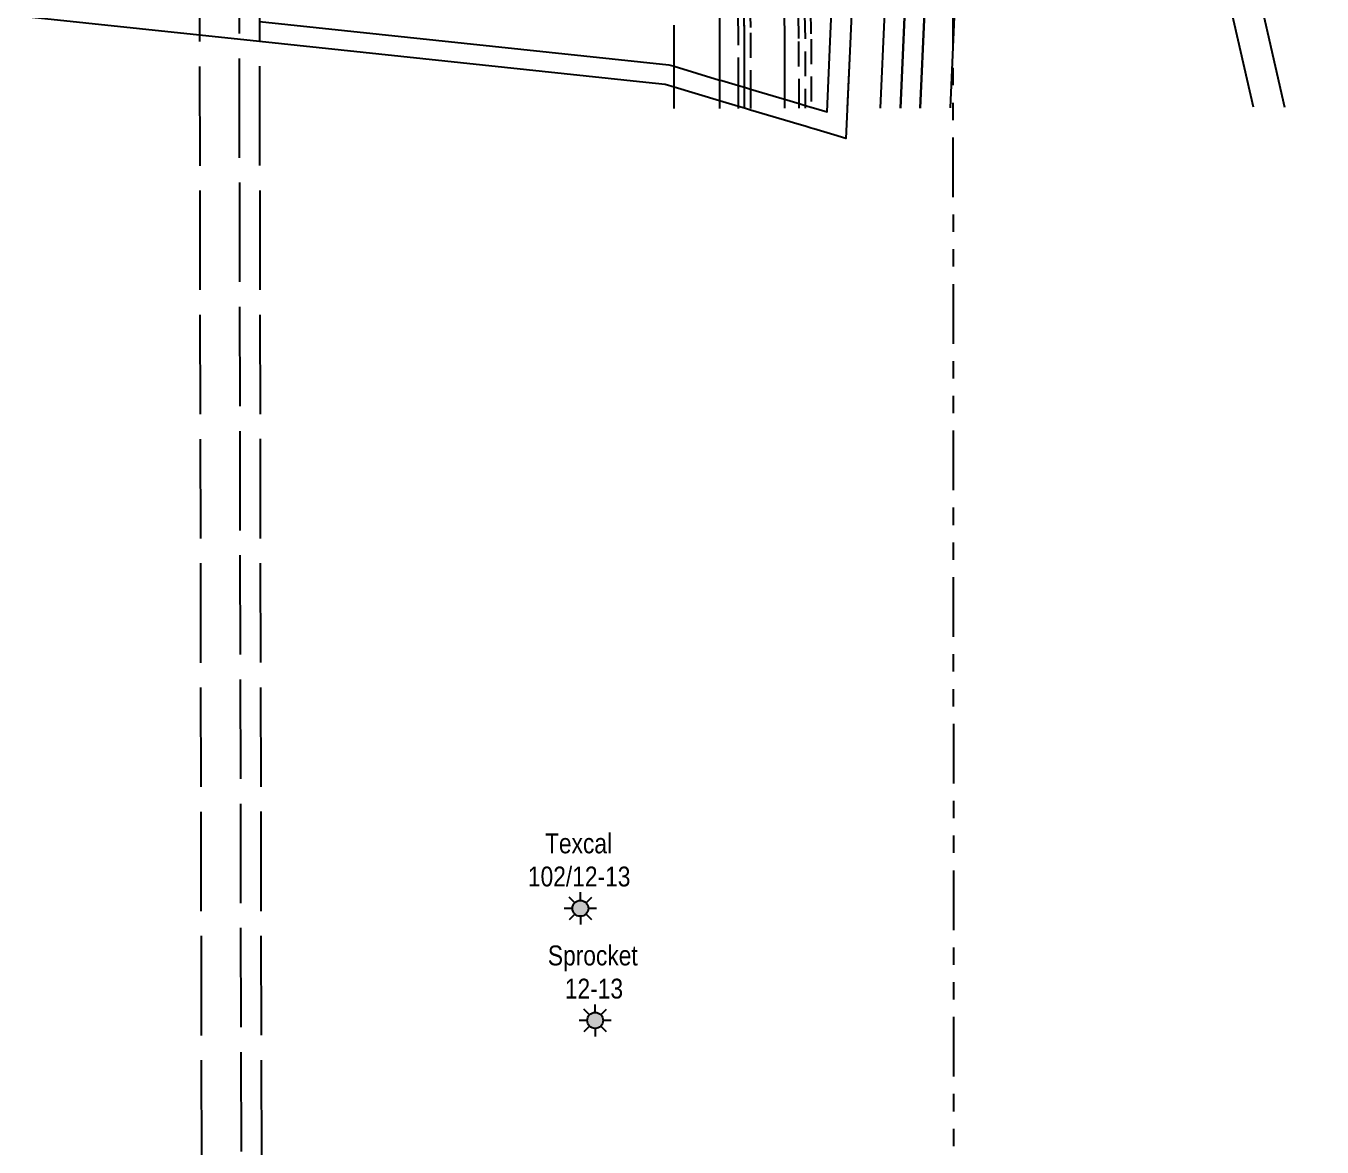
# Model space of a CAD drawing. Extents: x 9800 to 994249, y 5784337 to 6132765.
# Drawn here: x 507934 to 508587, y 6024078 to 6024642 of the extents above; entities that cross this region are included whole.
import ezdxf

# ---------------------------------------------------------------- set-up
doc = ezdxf.new("R2010")
doc.units = 0
doc.header["$LTSCALE"] = 5
for name, pattern in [('foc-ACCESSROAD', [3.75, 2.5, -1.25]), ('foc-DRILLPATH', [14.75, 6, -1.75, 1.75, -1.75, 1.75, -1.75]), ('foc-FLOWLINE', [3.75, 2.5, -1.25]), ('foc-UNSURVEYED', [12.5, 10, -2.5])]:
    doc.linetypes.add(name, pattern=pattern)
for name, color, linetype in [('F-AR', 190, 'foc-ACCESSROAD'), ('F-EZE', 190, 'foc-FLOWLINE'), ('F-RW', 190, 'Continuous'), ('F-WS-S', 190, 'Continuous'), ('L-USEC', 7, 'foc-UNSURVEYED'), ('P-PDRILLPATH', 12, 'foc-DRILLPATH')]:
    doc.layers.add(name, color=color, linetype=linetype)
doc.layers.add('F-RW-T', color=190, linetype='Continuous', lineweight=9)
doc.styles.add('80L', font='ARIALN.TTF', dxfattribs={"height": 10})

# ---------------------------------------------------------------- blocks, each defined once
blk = doc.blocks.new('GAS')
h = blk.add_hatch(color=255)
h.dxf.hatch_style = 1
edge = h.paths.add_edge_path()
edge.add_arc((0, 0), 0.9, 0, 360)
for p, q in [((0, 0.81), (0, 1.62)), ((-0.81, 0), (-1.62, 0)), ((-0.57, 0.57), (-1.14, 1.14)), ((0.57, 0.57), (1.14, 1.14)), ((1.62, 0), (0.81, 0)), ((-0.57, -0.57), (-1.14, -1.14)), ((0, -0.81), (0, -1.62)), ((1.14, -1.14), (0.57, -0.57))]:
    blk.add_line(p, q)
blk.add_circle((0, 0), 0.8)

msp = doc.modelspace()

# ---------------------------------------------------------------- linework, layer by layer
at = {"layer": 'F-AR', "flags": 128}
msp.add_lwpolyline([(508981.583, 6025651.891), (508864.128, 6025550.805), (508842.017, 6025531.775), (508798.738, 6025494.52), (508791.806, 6025488.553), (508749.794, 6025452.391), (508741.253, 6025445.04), (508729.251, 6025434.709), (508728.813, 6025434.334), (508723.041, 6025429.365), (508675.027, 6025388.038), (508623.375, 6025343.581), (508600.449, 6025323.118), (508578.271, 6025301.847), (508556.87, 6025279.794), (508555.051, 6025277.797), (508548.291, 6025270.387), (508536.272, 6025256.99), (508534.882, 6025255.362), (508529.93, 6025249.508), (508516.504, 6025233.462), (508497.592, 6025209.241), (508479.56, 6025184.357), (508462.431, 6025158.844), (508446.227, 6025132.733), (508430.968, 6025106.059), (508416.676, 6025078.856), (508403.367, 6025051.157), (508391.117, 6025023.13), (508389.978, 6025020.308), (508388.784, 6025017.326), (508387.843, 6025015.025), (508387.203, 6025013.364), (508386.384, 6025011.301), (508384.455, 6025006.421), (508384.008, 6025005.283), (508381.697, 6024999.384), (508379.769, 6024994.418), (508379.345, 6024993.251), (508369.507, 6024965.453), (508365.983, 6024954.244), (508360.688, 6024937.401), (508360.29, 6024936.137), (508358.823, 6024930.81), (508352.131, 6024906.511), (508345.037, 6024876.611), (508339.02, 6024846.476), (508334.086, 6024816.144), (508330.242, 6024785.655), (508327.493, 6024755.049), (508327.138, 6024745.148), (508325.291, 6024693.638), (508326.152, 6024650.414), (508326.457, 6024635.065), (508326.521, 6024601.606), (508326.524, 6024600.174)], dxfattribs=at)
at = {"layer": 'F-AR'}
msp.add_lwpolyline([(508296.038, 6024600.11), (508296.038, 6024600.203), (508296.018, 6024610.71), (508296.013, 6024612.923), (508296.004, 6024618.048), (508295.964, 6024638.288), (508295.65, 6024653.637)], dxfattribs=at)
at = {"layer": 'F-EZE'}
for points in [[(508292.994, 6024600.104), (508292.992, 6024601.112), (508292.986, 6024604.297), (508292.973, 6024611.619), (508292.97, 6024613.245), (508292.922, 6024638.437), (508292.6, 6024653.959)], [(508298.7, 6024653.314), (508299.008, 6024638.069), (508299.062, 6024609.801), (508299.081, 6024600.117)], [(508323.475, 6024600.168), (508323.471, 6024602.517), (508323.405, 6024635.291), (508323.095, 6024650.737)], [(508329.208, 6024650.09), (508329.506, 6024634.864), (508329.572, 6024600.695), (508329.573, 6024600.181)]]:
    msp.add_lwpolyline(points, dxfattribs=at)
at = {"layer": 'F-RW'}
for points in [[(508552.093, 6024600.649), (508534.446, 6024678.6), (508539.761, 6024745.725), (508546.256, 6024828.984), (508547.149, 6024839.045), (508547.54, 6024843.99), (508547.945, 6024849.098), (508550.95, 6024887.044), (508551.739, 6024897.012), (508554.135, 6024927.264), (508569.32, 6024926.063), (508563.225, 6024849.089), (508562.821, 6024843.99), (508562.429, 6024839.036), (508561.633, 6024828.989), (508555.045, 6024745.768), (508549.814, 6024679.704), (508567.704, 6024600.682)], [(508384.489, 6024600.296), (508390.936, 6024745.32), (508392.842, 6024788.191), (508417.183, 6024811.523), (508446.844, 6024811.505), (508529.072, 6024839.057), (508547.149, 6024839.045), (508562.429, 6024839.036), (508635.493, 6024838.991), (508635.512, 6024917.575), (508645.514, 6024917.572), (508645.51, 6024828.988), (508561.633, 6024828.989), (508546.256, 6024828.984), (508449.325, 6024796.5), (508423.207, 6024796.518), (508407.562, 6024781.521), (508405.956, 6024745.36), (508399.509, 6024600.328)], [(508364.479, 6024600.254), (508370.925, 6024745.266), (508374.709, 6024830.4), (508375.092, 6024831.537), (508426.829, 6024831.505), (508426.883, 6024839.12), (508426.954, 6024849.173), (508427.333, 6024902.651), (508442.322, 6024901.971), (508551.739, 6024897.012), (508550.95, 6024887.044), (508447.247, 6024891.744), (508437.254, 6024892.197), (508436.95, 6024849.167), (508436.878, 6024839.114), (508436.754, 6024821.506), (508384.32, 6024821.539), (508380.931, 6024745.293), (508374.485, 6024600.275)], [(508374.485, 6024600.275), (508380.931, 6024745.293), (508384.32, 6024821.539), (508436.754, 6024821.506), (508436.878, 6024839.114), (508436.95, 6024849.167), (508437.254, 6024892.197), (508447.247, 6024891.744), (508446.946, 6024849.161), (508446.874, 6024839.107), (508446.844, 6024811.505), (508417.183, 6024811.523), (508393.88, 6024811.539), (508392.842, 6024788.191), (508390.936, 6024745.32), (508384.489, 6024600.296)], [(508283.437, 6024654.928), (508283.426, 6024639.613), (508283.406, 6024614.364), (508283.401, 6024607.156), (508283.398, 6024603.976), (508283.396, 6024600.795), (508283.395, 6024600.084)], [(508296.038, 6024600.11), (508296.038, 6024600.203), (508296.018, 6024610.71), (508296.013, 6024612.923), (508296.004, 6024618.048), (508295.964, 6024638.288), (508295.65, 6024653.637)], [(508349.825, 6024647.912), (508349.147, 6024632.667), (508347.028, 6024584.984), (508341, 6024586.783), (508330.935, 6024589.787), (508329.592, 6024590.189), (508326.541, 6024591.099), (508323.491, 6024592.008), (508316.173, 6024594.192), (508299.082, 6024599.294), (508296.037, 6024600.203), (508292.991, 6024601.112), (508283.398, 6024603.976), (508260.555, 6024610.793), (508256.124, 6024612.116), (508246.32, 6024613.179), (508051.961, 6024633.718), (508021.797, 6024636.906), (507934.395, 6024646.143)], [(508051.943, 6024643.839), (508257.97, 6024622.066), (508260.563, 6024621.292), (508283.406, 6024614.364), (508284.538, 6024614.135), (508292.973, 6024611.619), (508296.017, 6024610.71), (508299.062, 6024609.801), (508316.153, 6024604.7), (508323.47, 6024602.517), (508326.521, 6024601.606), (508329.572, 6024600.695), (508337.548, 6024598.315), (508339.122, 6024633.726), (508339.8, 6024648.972)], [(508315.822, 6024651.505), (508316.089, 6024638.513), (508316.094, 6024636.155), (508316.128, 6024618.085), (508316.153, 6024604.7), (508316.162, 6024600.152)], [(508260.547, 6024600.035), (508260.548, 6024601.356), (508260.549, 6024602.845), (508260.553, 6024607.613), (508260.555, 6024610.793), (508260.558, 6024613.974), (508260.56, 6024616.67), (508260.563, 6024621.292), (508260.58, 6024642.027)]]:
    msp.add_lwpolyline(points, dxfattribs=at)
at = {"layer": 'F-RW-T'}
for points in [[(508347.705, 6024600.219), (508349.147, 6024632.667), (508349.825, 6024647.912), (508354.151, 6024745.22), (508358.075, 6024833.502), (508363.358, 6024849.212), (508416.9, 6024849.179), (508426.954, 6024849.173), (508436.95, 6024849.167), (508446.946, 6024849.161), (508547.945, 6024849.098), (508563.225, 6024849.089), (508625.442, 6024849.05)], [(508635.493, 6024838.991), (508562.429, 6024839.036), (508547.149, 6024839.045), (508529.072, 6024839.057), (508446.874, 6024839.107), (508436.878, 6024839.114), (508426.883, 6024839.12), (508416.829, 6024839.126), (508377.651, 6024839.149), (508375.092, 6024831.537), (508374.709, 6024830.4), (508370.925, 6024745.266), (508364.479, 6024600.254)]]:
    msp.add_lwpolyline(points, dxfattribs=at)
at = {"layer": 'L-USEC'}
for p, q in [((508021.537, 6024746.245), (508024.352, 6023137.762)), ((508044.458, 6023137.783), (508041.643, 6024746.266)), ((508051.7, 6024746.297), (508054.516, 6023137.815))]:
    msp.add_line(p, q, dxfattribs=at)
at = {"layer": 'P-PDRILLPATH', "flags": 128}
msp.add_lwpolyline([(508924.395, 6025198.383), (508400.331, 6025470.149), (508401.327, 6023945.28), (508575.325, 6023109.349)], dxfattribs=at)

# ---------------------------------------------------------------- block references
at = {"layer": 'F-WS-S', "xscale": 5.000000000000032, "yscale": 5.000000000000032, "zscale": 5.000000000000032}
for p in [(508213.423, 6024197.643), (508220.866, 6024141.244)]:
    msp.add_blockref('GAS', p, dxfattribs=at)

# ---------------------------------------------------------------- texts
at = {"layer": 'F-WS-S', "char_height": 10, "attachment_point": 1, "style": '80L'}
for s, insert in [('\\pi11.736;Texcal\\P\\pi3.138;102/12-13', (508183.871, 6024235.33)), ('\\pi5.7369;Sprocket\\P\\pi14.287;12-13', (508191.314, 6024178.93))]:
    msp.add_mtext_dynamic_manual_height_columns(s, width=56.09863, gutter_width=50.027, heights=[0], dxfattribs=dict(at, insert=insert))

doc.saveas('drawing.dxf')
